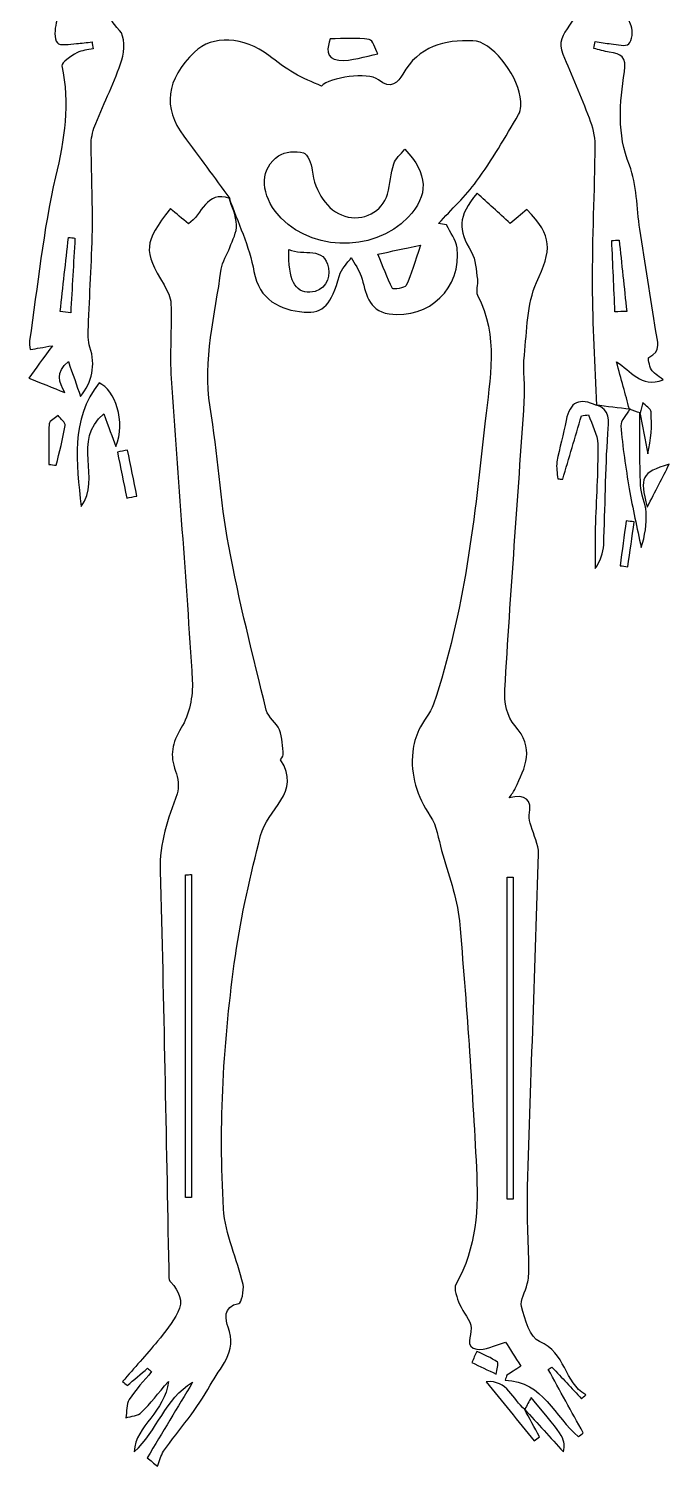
# Model space of a CAD drawing. Header units: centimetres. Extents: x -0.94 to 0.99, y -3.45 to 3.27.
# Drawn here: x -0.936 to 0.993, y -3.45 to 0.878 of the extents above; entities that cross this region are included whole.
import ezdxf

# ---------------------------------------------------------------- set-up
doc = ezdxf.new("R2010")
doc.units = ezdxf.units.CM
doc.header["$MEASUREMENT"] = 0
doc.layers.add('Layer 1', color=7, linetype='Continuous')

msp = doc.modelspace()

# ---------------------------------------------------------------- linework, layer by layer
at = {"layer": 'Layer 1'}
for points, knots in [([(0.77417, -0.25628), (0.76959, -0.13542), (0.76168, -0.01453), (0.76131, 0.10636), (0.76131, 0.10636), (0.76089, 0.24685), (0.76811, 0.38732), (0.76954, 0.52781), (0.76954, 0.52781), (0.7698, 0.55504), (0.76181, 0.58361), (0.752, 0.60941), (0.752, 0.60941), (0.72739, 0.67407), (0.70001, 0.73773), (0.67278, 0.80137), (0.67278, 0.80137), (0.65775, 0.83651), (0.67222, 0.85926), (0.69334, 0.88839), (0.69334, 0.88839), (0.7149, 0.91821), (0.73451, 0.96075), (0.73128, 0.99552), (0.73128, 0.99552), (0.70916, 1.23484), (0.68101, 1.47365), (0.65405, 1.71251), (0.65405, 1.71251), (0.65183, 1.73222), (0.64402, 1.75135), (0.63354, 1.79032), (0.63354, 1.79032), (0.59634, 1.71761), (0.567, 1.66036), (0.53572, 1.59921), (0.53572, 1.59921), (0.52699, 1.61241), (0.52207, 1.61993), (0.51717, 1.62739), (0.51717, 1.62739), (0.51315, 1.6266), (0.5091, 1.62586), (0.50508, 1.62506), (0.50508, 1.62506), (0.51069, 1.59545), (0.51225, 1.56436), (0.5227, 1.53658), (0.5227, 1.53658), (0.54064, 1.48877), (0.53336, 1.44985), (0.49775, 1.41365), (0.49775, 1.41365), (0.48473, 1.40039), (0.47648, 1.38243), (0.46603, 1.36663), (0.46603, 1.36663), (0.42711, 1.36666), (0.38819, 1.36666), (0.3493, 1.36666), (0.3493, 1.36666), (0.34758, 1.36195), (0.34589, 1.35729), (0.34419, 1.35258), (0.34419, 1.35258), (0.36898, 1.33972), (0.39369, 1.31781), (0.4187, 1.31744), (0.4187, 1.31744), (0.43325, 1.31723), (0.44836, 1.35149), (0.4632, 1.37025), (0.4632, 1.37025), (0.48426, 1.37702), (0.5054, 1.3838), (0.52707, 1.39078), (0.52707, 1.39078), (0.54181, 1.35175), (0.529, 1.33125), (0.4428, 1.26883), (0.4428, 1.26883), (0.44844, 1.24063), (0.45375, 1.21401), (0.45886, 1.18771), (0.45886, 1.18771), (0.42034, 1.2242), (0.39269, 1.27904), (0.32503, 1.26568), (0.32503, 1.26568), (0.33757, 1.20824), (0.37906, 1.18464), (0.45872, 1.18855), (0.45872, 1.18855), (0.47163, 1.20654), (0.48661, 1.22345), (0.49677, 1.24287), (0.49677, 1.24287), (0.50616, 1.26084), (0.51037, 1.2815), (0.52275, 1.29854), (0.52275, 1.29854), (0.52476, 1.17389), (0.51569, 1.05388), (0.38432, 0.9908), (0.38432, 0.9908), (0.32053, 1.11243), (0.28468, 1.26761), (0.12122, 1.32116), (0.12122, 1.32116), (0.12122, 1.32116), (0.12164, 1.31992), (0.12164, 1.31992), (0.12164, 1.31992), (0.11391, 1.35492), (0.13154, 1.35516), (0.15492, 1.34267), (0.15492, 1.34267), (0.18246, 1.32791), (0.2089, 1.31103), (0.2358, 1.29502), (0.2358, 1.29502), (0.239, 1.29925), (0.24228, 1.30346), (0.24554, 1.30769), (0.24554, 1.30769), (0.189, 1.36423), (0.13254, 1.42077), (0.0797, 1.47361), (0.0797, 1.47361), (0.08624, 1.45805), (0.09465, 1.43797), (0.10309, 1.41789), (0.10309, 1.41789), (0.08039, 1.41278), (0.05734, 1.40246), (0.03507, 1.40387), (0.03507, 1.40387), (0.00716, 1.40562), (-0.02372, 1.4289), (-0.04708, 1.42191), (-0.04708, 1.42191), (-0.11688, 1.40106), (-0.18773, 1.37505), (-0.21046, 1.29216), (-0.21046, 1.29216), (-0.2143, 1.28054), (-0.21813, 1.26896), (-0.22197, 1.25731), (-0.22197, 1.25731), (-0.23271, 1.2427), (-0.25189, 1.22858), (-0.25282, 1.21336), (-0.25282, 1.21336), (-0.25832, 1.1224), (-0.3214, 1.06006), (-0.35762, 0.99481), (-0.35762, 0.99481), (-0.48965, 1.05066), (-0.48078, 1.17216), (-0.48306, 1.29384), (-0.48306, 1.29384), (-0.46025, 1.27053), (-0.4702, 1.20351), (-0.41035, 1.23553), (-0.41035, 1.23553), (-0.41548, 1.211), (-0.4222, 1.1792), (-0.38373, 1.18566), (-0.38373, 1.18566), (-0.33962, 1.19309), (-0.29306, 1.20722), (-0.28311, 1.27345), (-0.28311, 1.27345), (-0.32793, 1.26117), (-0.36635, 1.25062), (-0.40479, 1.24006), (-0.40479, 1.24006), (-0.41582, 1.25713), (-0.42609, 1.27469), (-0.43802, 1.29105), (-0.43802, 1.29105), (-0.46152, 1.3233), (-0.48596, 1.35487), (-0.51001, 1.3867), (-0.51001, 1.3867), (-0.50395, 1.39107), (-0.49792, 1.3954), (-0.49189, 1.39977), (-0.49189, 1.39977), (-0.48162, 1.38728), (-0.47138, 1.37479), (-0.45543, 1.35537), (-0.45543, 1.35537), (-0.42892, 1.42212), (-0.54975, 1.4665), (-0.47776, 1.53021), (-0.47776, 1.53021), (-0.45609, 1.51439), (-0.43447, 1.49862), (-0.41286, 1.4828), (-0.41286, 1.4828), (-0.41058, 1.46695), (-0.41228, 1.4484), (-0.40418, 1.43644), (-0.40418, 1.43644), (-0.40063, 1.43117), (-0.37523, 1.43551), (-0.36325, 1.44197), (-0.36325, 1.44197), (-0.32018, 1.46515), (-0.27895, 1.49343), (-0.23019, 1.4538), (-0.23019, 1.4538), (-0.22836, 1.45232), (-0.21696, 1.46261), (-0.21, 1.46745), (-0.21, 1.46745), (-0.21087, 1.47171), (-0.21175, 1.47597), (-0.21265, 1.48026), (-0.21265, 1.48026), (-0.28044, 1.48026), (-0.34825, 1.48026), (-0.41604, 1.48026), (-0.41604, 1.48026), (-0.43583, 1.52757), (-0.44353, 1.59152), (-0.47896, 1.61723), (-0.47896, 1.61723), (-0.51148, 1.64086), (-0.52203, 1.66713), (-0.53854, 1.69592), (-0.53854, 1.69592), (-0.55619, 1.72672), (-0.57601, 1.75627), (-0.60498, 1.80247), (-0.60498, 1.80247), (-0.61673, 1.75852), (-0.62644, 1.73447), (-0.62927, 1.70963), (-0.62927, 1.70963), (-0.65536, 1.48278), (-0.67901, 1.25568), (-0.70629, 1.02899), (-0.70629, 1.02899), (-0.71351, 0.9688), (-0.70912, 0.91906), (-0.66229, 0.87252), (-0.66229, 0.87252), (-0.64604, 0.85635), (-0.64652, 0.81122), (-0.65528, 0.78452), (-0.65528, 0.78452), (-0.67682, 0.7189), (-0.70828, 0.65659), (-0.73421, 0.59233), (-0.73421, 0.59233), (-0.74162, 0.57405), (-0.74765, 0.55365), (-0.74765, 0.5342), (-0.74765, 0.5342), (-0.74765, 0.44654), (-0.74291, 0.35883), (-0.74434, 0.27123), (-0.74434, 0.27123), (-0.74593, 0.17397), (-0.75275, 0.07681), (-0.75638, -0.02045), (-0.75638, -0.02045), (-0.75715, -0.04064), (-0.7577, -0.0622), (-0.75164, -0.08093), (-0.75164, -0.08093), (-0.73365, -0.13652), (-0.74516, -0.18488), (-0.77982, -0.22944), (-0.77982, -0.22944), (-0.79141, -0.19592), (-0.80318, -0.16255), (-0.8166, -0.12443), (-0.8166, -0.12443), (-0.85732, -0.15652), (-0.84346, -0.18685), (-0.82753, -0.2174), (-0.82753, -0.2174), (-0.86375, -0.20301), (-0.89992, -0.18861), (-0.93593, -0.17427), (-0.93593, -0.17427), (-0.91508, -0.14567), (-0.89317, -0.11561), (-0.86473, -0.07653), (-0.86473, -0.07653), (-0.89436, -0.08177), (-0.91167, -0.08486), (-0.93119, -0.0883), (-0.93119, -0.0883), (-0.93233, -0.0774), (-0.93481, -0.06933), (-0.93368, -0.06184), (-0.93368, -0.06184), (-0.90878, 0.10307), (-0.89278, 0.27011), (-0.85507, 0.43208), (-0.85507, 0.43208), (-0.8289, 0.54466), (-0.81125, 0.65221), (-0.83615, 0.76598), (-0.83615, 0.76598), (-0.83824, 0.77556), (-0.80847, 0.79506), (-0.79075, 0.80509), (-0.79075, 0.80509), (-0.77662, 0.81308), (-0.75826, 0.81366), (-0.7418, 0.81755), (-0.7418, 0.81755), (-0.74294, 0.82446), (-0.7441, 0.83133), (-0.74529, 0.83824), (-0.74529, 0.83824), (-0.76095, 0.83641), (-0.77659, 0.83372), (-0.79231, 0.83303), (-0.79231, 0.83303), (-0.81223, 0.83216), (-0.84232, 0.82528), (-0.84972, 0.83494), (-0.84972, 0.83494), (-0.85999, 0.84835), (-0.85776, 0.8759), (-0.85303, 0.8955), (-0.85303, 0.8955), (-0.82543, 1.00999), (-0.78416, 1.12241), (-0.76908, 1.23835), (-0.76908, 1.23835), (-0.74598, 1.4157), (-0.73879, 1.59527), (-0.72881, 1.77413), (-0.72881, 1.77413), (-0.72685, 1.80927), (-0.73958, 1.84657), (-0.7513, 1.88092), (-0.7513, 1.88092), (-0.79705, 2.01504), (-0.67669, 2.15156), (-0.55064, 2.14664), (-0.55064, 2.14664), (-0.50862, 2.145), (-0.46611, 2.15646), (-0.42383, 2.16201), (-0.42383, 2.16201), (-0.41171, 2.1636), (-0.39851, 2.16939), (-0.38766, 2.16643), (-0.38766, 2.16643), (-0.29664, 2.14185), (-0.22264, 2.17021), (-0.15028, 2.22699), (-0.15028, 2.22699), (-0.1117, 2.25728), (-0.05103, 2.21395), (-0.04744, 2.16354), (-0.04744, 2.16354), (-0.04625, 2.14677), (-0.03691, 2.13055), (-0.0358, 2.12729), (-0.0358, 2.12729), (0.00167, 2.12896), (0.03852, 2.1306), (0.08197, 2.13253), (0.08197, 2.13253), (0.08017, 2.11049), (0.07885, 2.09427), (0.07758, 2.07855), (0.07758, 2.07855), (0.10108, 2.10853), (0.17005, 2.14589), (0.20828, 2.14877), (0.20828, 2.14877), (0.18015, 2.20722), (0.13089, 2.18563), (0.08652, 2.18171), (0.08652, 2.18171), (0.08652, 2.18171), (0.0848, 2.17986), (0.0848, 2.17986), (0.0848, 2.17986), (0.11308, 2.23574), (0.14708, 2.2463), (0.20188, 2.21621), (0.20188, 2.21621), (0.29171, 2.16687), (0.30544, 2.17105), (0.40918, 2.16602), (0.40918, 2.16602), (0.50335, 2.16144), (0.5968, 2.13959), (0.69011, 2.12295), (0.69011, 2.12295), (0.70636, 2.12007), (0.72043, 2.10501), (0.74665, 2.08863), (0.74665, 2.08863), (0.71712, 2.0727), (0.69712, 2.06191), (0.66569, 2.04497), (0.66569, 2.04497), (0.69334, 2.05047), (0.71009, 2.05809), (0.72512, 2.05555), (0.72512, 2.05555), (0.74094, 2.05293), (0.76626, 2.04237), (0.76796, 2.03211), (0.76796, 2.03211), (0.77513, 1.98816), (0.77918, 1.94281), (0.77693, 1.89834), (0.77693, 1.89834), (0.77243, 1.81124), (0.75219, 1.72369), (0.75769, 1.63754), (0.75769, 1.63754), (0.77388, 1.3837), (0.77954, 1.12721), (0.87868, 0.8861), (0.87868, 0.8861), (0.88503, 0.87073), (0.88204, 0.84247), (0.87154, 0.83199), (0.87154, 0.83199), (0.8627, 0.8231), (0.83669, 0.83056), (0.81836, 0.8322), (0.81836, 0.8322), (0.8023, 0.83363), (0.78635, 0.83699), (0.77042, 0.83948), (0.77042, 0.83948), (0.76896, 0.83249), (0.76754, 0.82551), (0.76605, 0.8185), (0.76605, 0.8185), (0.78166, 0.81474), (0.79703, 0.80945), (0.81285, 0.80749), (0.81285, 0.80749), (0.84875, 0.8031), (0.86537, 0.79225), (0.8586, 0.74841), (0.8586, 0.74841), (0.84384, 0.65451), (0.83566, 0.56148), (0.87334, 0.46681), (0.87334, 0.46681), (0.89676, 0.40783), (0.89467, 0.33878), (0.90464, 0.27435), (0.90464, 0.27435), (0.92057, 0.17172), (0.93766, 0.06922), (0.95271, -0.03352), (0.95271, -0.03352), (0.95671, -0.06114), (0.973, -0.09422), (0.93149, -0.11181), (0.93149, -0.11181), (0.92908, -0.11284), (0.93332, -0.13795), (0.93972, -0.14877), (0.93972, -0.14877), (0.94591, -0.1593), (0.9589, -0.16584), (0.97491, -0.17909), (0.97491, -0.17909), (0.90691, -0.20565), (0.87815, -0.15091), (0.83465, -0.12514), (0.83465, -0.12514), (0.84888, -0.17732), (0.86116, -0.22267), (0.87349, -0.26804), (0.87349, -0.26804), (0.87349, -0.26804), (0.87524, -0.26696), (0.87524, -0.26696), (0.87524, -0.26696), (0.84079, -0.26281), (0.80634, -0.25857), (0.77189, -0.25437), (0.77189, -0.25437), (0.77182, -0.25432), (0.77417, -0.25628), (0.77417, -0.25628)], [0, 0, 0, 0, 0.008, 0.008, 0.008, 0.008, 0.016, 0.016, 0.016, 0.016, 0.024, 0.024, 0.024, 0.024, 0.032, 0.032, 0.032, 0.032, 0.04, 0.04, 0.04, 0.04, 0.048, 0.048, 0.048, 0.048, 0.056, 0.056, 0.056, 0.056, 0.064, 0.064, 0.064, 0.064, 0.072, 0.072, 0.072, 0.072, 0.08, 0.08, 0.08, 0.08, 0.088, 0.088, 0.088, 0.088, 0.096, 0.096, 0.096, 0.096, 0.104, 0.104, 0.104, 0.104, 0.112, 0.112, 0.112, 0.112, 0.12, 0.12, 0.12, 0.12, 0.128, 0.128, 0.128, 0.128, 0.136, 0.136, 0.136, 0.136, 0.144, 0.144, 0.144, 0.144, 0.152, 0.152, 0.152, 0.152, 0.16, 0.16, 0.16, 0.16, 0.168, 0.168, 0.168, 0.168, 0.176, 0.176, 0.176, 0.176, 0.184, 0.184, 0.184, 0.184, 0.192, 0.192, 0.192, 0.192, 0.2, 0.2, 0.2, 0.2, 0.208, 0.208, 0.208, 0.208, 0.216, 0.216, 0.216, 0.216, 0.224, 0.224, 0.224, 0.224, 0.232, 0.232, 0.232, 0.232, 0.24, 0.24, 0.24, 0.24, 0.248, 0.248, 0.248, 0.248, 0.256, 0.256, 0.256, 0.256, 0.264, 0.264, 0.264, 0.264, 0.272, 0.272, 0.272, 0.272, 0.28, 0.28, 0.28, 0.28, 0.288, 0.288, 0.288, 0.288, 0.296, 0.296, 0.296, 0.296, 0.304, 0.304, 0.304, 0.304, 0.312, 0.312, 0.312, 0.312, 0.32, 0.32, 0.32, 0.32, 0.328, 0.328, 0.328, 0.328, 0.336, 0.336, 0.336, 0.336, 0.344, 0.344, 0.344, 0.344, 0.352, 0.352, 0.352, 0.352, 0.36, 0.36, 0.36, 0.36, 0.368, 0.368, 0.368, 0.368, 0.376, 0.376, 0.376, 0.376, 0.384, 0.384, 0.384, 0.384, 0.392, 0.392, 0.392, 0.392, 0.4, 0.4, 0.4, 0.4, 0.408, 0.408, 0.408, 0.408, 0.416, 0.416, 0.416, 0.416, 0.424, 0.424, 0.424, 0.424, 0.432, 0.432, 0.432, 0.432, 0.44, 0.44, 0.44, 0.44, 0.448, 0.448, 0.448, 0.448, 0.456, 0.456, 0.456, 0.456, 0.464, 0.464, 0.464, 0.464, 0.472, 0.472, 0.472, 0.472, 0.48, 0.48, 0.48, 0.48, 0.488, 0.488, 0.488, 0.488, 0.496, 0.496, 0.496, 0.496, 0.504, 0.504, 0.504, 0.504, 0.512, 0.512, 0.512, 0.512, 0.52, 0.52, 0.52, 0.52, 0.528, 0.528, 0.528, 0.528, 0.536, 0.536, 0.536, 0.536, 0.544, 0.544, 0.544, 0.544, 0.552, 0.552, 0.552, 0.552, 0.56, 0.56, 0.56, 0.56, 0.568, 0.568, 0.568, 0.568, 0.576, 0.576, 0.576, 0.576, 0.584, 0.584, 0.584, 0.584, 0.592, 0.592, 0.592, 0.592, 0.6, 0.6, 0.6, 0.6, 0.608, 0.608, 0.608, 0.608, 0.616, 0.616, 0.616, 0.616, 0.624, 0.624, 0.624, 0.624, 0.632, 0.632, 0.632, 0.632, 0.64, 0.64, 0.64, 0.64, 0.648, 0.648, 0.648, 0.648, 0.656, 0.656, 0.656, 0.656, 0.664, 0.664, 0.664, 0.664, 0.672, 0.672, 0.672, 0.672, 0.68, 0.68, 0.68, 0.68, 0.688, 0.688, 0.688, 0.688, 0.696, 0.696, 0.696, 0.696, 0.704, 0.704, 0.704, 0.704, 0.712, 0.712, 0.712, 0.712, 0.72, 0.72, 0.72, 0.72, 0.728, 0.728, 0.728, 0.728, 0.736, 0.736, 0.736, 0.736, 0.744, 0.744, 0.744, 0.744, 0.752, 0.752, 0.752, 0.752, 0.76, 0.76, 0.76, 0.76, 0.768, 0.768, 0.768, 0.768, 0.776, 0.776, 0.776, 0.776, 0.784, 0.784, 0.784, 0.784, 0.792, 0.792, 0.792, 0.792, 0.8, 0.8, 0.8, 0.8, 0.808, 0.808, 0.808, 0.808, 0.816, 0.816, 0.816, 0.816, 0.824, 0.824, 0.824, 0.824, 0.832, 0.832, 0.832, 0.832, 0.84, 0.84, 0.84, 0.84, 0.848, 0.848, 0.848, 0.848, 0.856, 0.856, 0.856, 0.856, 0.864, 0.864, 0.864, 0.864, 0.872, 0.872, 0.872, 0.872, 0.88, 0.88, 0.88, 0.88, 0.888, 0.888, 0.888, 0.888, 0.896, 0.896, 0.896, 0.896, 0.904, 0.904, 0.904, 0.904, 0.912, 0.912, 0.912, 0.912, 0.92, 0.92, 0.92, 0.92, 0.928, 0.928, 0.928, 0.928, 0.936, 0.936, 0.936, 0.936, 0.944, 0.944, 0.944, 0.944, 0.952, 0.952, 0.952, 0.952, 0.96, 0.96, 0.96, 0.96, 0.968, 0.968, 0.968, 0.968, 0.976, 0.976, 0.976, 0.976, 0.984, 0.984, 0.984, 0.984, 1, 1, 1, 1]), ([(-0.33057, 0.36695), (-0.37671, 0.42958), (-0.42251, 0.49244), (-0.46908, 0.55475), (-0.46908, 0.55475), (-0.533, 0.64026), (-0.52253, 0.7243), (-0.43685, 0.8074), (-0.43685, 0.8074), (-0.38309, 0.85955), (-0.28784, 0.855), (-0.2128, 0.79748), (-0.2128, 0.79748), (-0.18796, 0.77846), (-0.1629, 0.75919), (-0.13594, 0.74348), (-0.13594, 0.74348), (-0.1099, 0.72832), (-0.0813, 0.71763), (-0.05434, 0.70522), (-0.05434, 0.70522), (-0.02915, 0.73155), (0.08605, 0.74933), (0.11722, 0.72385), (0.11722, 0.72385), (0.15513, 0.69284), (0.1772, 0.71684), (0.19056, 0.7407), (0.19056, 0.7407), (0.23824, 0.82542), (0.31669, 0.84426), (0.40191, 0.84156), (0.40191, 0.84156), (0.45792, 0.83981), (0.53174, 0.74679), (0.54479, 0.67249), (0.54479, 0.67249), (0.54778, 0.65534), (0.54775, 0.63336), (0.53947, 0.61926), (0.53947, 0.61926), (0.49946, 0.5511), (0.4593, 0.48266), (0.41305, 0.41871), (0.41305, 0.41871), (0.37992, 0.3728), (0.33717, 0.33386), (0.29867, 0.29184), (0.29867, 0.29184), (0.30666, 0.29025), (0.31465, 0.28869), (0.32264, 0.28713), (0.32264, 0.28713), (0.33351, 0.26432), (0.35124, 0.24234), (0.35415, 0.21858), (0.35415, 0.21858), (0.36913, 0.09735), (0.27025, 0.0022), (0.14965, 0.01938), (0.14965, 0.01938), (0.08406, 0.02872), (0.08081, 0.08486), (0.06541, 0.1327), (0.06541, 0.1327), (0.05901, 0.1526), (0.04572, 0.17032), (0.03562, 0.18903), (0.03562, 0.18903), (0.0234, 0.17091), (0.00548, 0.15434), (-0.00013, 0.13434), (-0.00013, 0.13434), (-0.02437, 0.04772), (-0.04776, 0.02036), (-0.10639, 0.02483), (-0.10639, 0.02483), (-0.17891, 0.03033), (-0.24228, 0.06161), (-0.25752, 0.14707), (-0.25752, 0.14707), (-0.27107, 0.22311), (-0.30676, 0.29521), (-0.33269, 0.36908), (-0.33269, 0.36908), (-0.33263, 0.36907), (-0.33057, 0.36695), (-0.33057, 0.36695)], [0, 0, 0, 0, 0.0434783, 0.0434783, 0.0434783, 0.0434783, 0.0869565, 0.0869565, 0.0869565, 0.0869565, 0.1304348, 0.1304348, 0.1304348, 0.1304348, 0.173913, 0.173913, 0.173913, 0.173913, 0.2173913, 0.2173913, 0.2173913, 0.2173913, 0.2608696, 0.2608696, 0.2608696, 0.2608696, 0.3043478, 0.3043478, 0.3043478, 0.3043478, 0.3478261, 0.3478261, 0.3478261, 0.3478261, 0.3913043, 0.3913043, 0.3913043, 0.3913043, 0.4347826, 0.4347826, 0.4347826, 0.4347826, 0.4782609, 0.4782609, 0.4782609, 0.4782609, 0.5217391, 0.5217391, 0.5217391, 0.5217391, 0.5652174, 0.5652174, 0.5652174, 0.5652174, 0.6086957, 0.6086957, 0.6086957, 0.6086957, 0.6521739, 0.6521739, 0.6521739, 0.6521739, 0.6956522, 0.6956522, 0.6956522, 0.6956522, 0.7391304, 0.7391304, 0.7391304, 0.7391304, 0.7826087, 0.7826087, 0.7826087, 0.7826087, 0.826087, 0.826087, 0.826087, 0.826087, 0.8695652, 0.8695652, 0.8695652, 0.8695652, 0.9130435, 0.9130435, 0.9130435, 0.9130435, 1, 1, 1, 1]), ([(-0.02828, 0.84751), (0.01445, 0.84751), (0.05276, 0.85084), (0.0898, 0.84545), (0.0898, 0.84545), (0.10041, 0.84389), (0.10745, 0.81714), (0.11607, 0.80193), (0.11607, 0.80193), (0.07673, 0.79489), (0.03662, 0.7796), (-0.00185, 0.78304), (-0.00185, 0.78304), (-0.04466, 0.78684), (-0.03598, 0.8227), (-0.02828, 0.84751)], [0, 0, 0, 0, 0.2, 0.2, 0.2, 0.2, 0.4, 0.4, 0.4, 0.4, 0.6, 0.6, 0.6, 0.6, 1, 1, 1, 1]), ([(0.19701, 0.51541), (0.18367, 0.49842), (0.16854, 0.4866), (0.16375, 0.47146), (0.16375, 0.47146), (0.15444, 0.44188), (0.15266, 0.41), (0.14457, 0.37997), (0.14457, 0.37997), (0.12996, 0.32597), (0.07083, 0.29641), (0.01574, 0.31353), (0.01574, 0.31353), (-0.03633, 0.32975), (-0.07438, 0.38656), (-0.08221, 0.4517), (-0.08221, 0.4517), (-0.08451, 0.47088), (-0.09576, 0.50081), (-0.10867, 0.5043), (-0.10867, 0.5043), (-0.13156, 0.51046), (-0.16431, 0.50811), (-0.18331, 0.49517), (-0.18331, 0.49517), (-0.23729, 0.45839), (-0.23898, 0.38931), (-0.19344, 0.32835), (-0.19344, 0.32835), (-0.10324, 0.20751), (0.10226, 0.19817), (0.20717, 0.31012), (0.20717, 0.31012), (0.26863, 0.37566), (0.26805, 0.44035), (0.19701, 0.51541)], [0, 0, 0, 0, 0.1, 0.1, 0.1, 0.1, 0.2, 0.2, 0.2, 0.2, 0.3, 0.3, 0.3, 0.3, 0.4, 0.4, 0.4, 0.4, 0.5, 0.5, 0.5, 0.5, 0.6, 0.6, 0.6, 0.6, 0.7, 0.7, 0.7, 0.7, 0.8, 0.8, 0.8, 0.8, 1, 1, 1, 1]), ([(-0.33263, 0.36907), (-0.32445, 0.34184), (-0.31101, 0.31486), (-0.30982, 0.28734), (-0.30982, 0.28734), (-0.30884, 0.26506), (-0.32189, 0.24186), (-0.33001, 0.2195), (-0.33001, 0.2195), (-0.33816, 0.19725), (-0.35319, 0.17624), (-0.3562, 0.15343), (-0.3562, 0.15343), (-0.3744, 0.01595), (-0.4125, -0.11933), (-0.38933, -0.2612), (-0.38933, -0.2612), (-0.36668, -0.40003), (-0.35933, -0.54153), (-0.33358, -0.67961), (-0.33358, -0.67961), (-0.30265, -0.84564), (-0.26037, -1.0096), (-0.22029, -1.17377), (-0.22029, -1.17377), (-0.215, -1.19547), (-0.18931, -1.21163), (-0.18089, -1.23341), (-0.18089, -1.23341), (-0.17192, -1.25661), (-0.17168, -1.28336), (-0.16906, -1.30871), (-0.16906, -1.30871), (-0.16856, -1.31353), (-0.17861, -1.32173), (-0.17716, -1.32387), (-0.17716, -1.32387), (-0.11223, -1.41973), (-0.21926, -1.47532), (-0.2377, -1.5508), (-0.2377, -1.5508), (-0.2671, -1.67111), (-0.29599, -1.78964), (-0.31337, -1.91312), (-0.31337, -1.91312), (-0.34909, -2.16656), (-0.36496, -2.42041), (-0.34901, -2.67515), (-0.34901, -2.67515), (-0.34419, -2.75188), (-0.30821, -2.82647), (-0.29048, -2.9029), (-0.29048, -2.9029), (-0.2863, -2.92092), (-0.29535, -2.95875), (-0.30286, -2.95997), (-0.30286, -2.95997), (-0.35284, -2.96825), (-0.34305, -3.01233), (-0.33548, -3.03106), (-0.33548, -3.03106), (-0.30503, -3.10647), (-0.36154, -3.15385), (-0.38935, -3.20584), (-0.38935, -3.20584), (-0.42737, -3.27693), (-0.4828, -3.33856), (-0.52955, -3.4051), (-0.52955, -3.4051), (-0.53868, -3.41812), (-0.54222, -3.43508), (-0.54834, -3.45016), (-0.54834, -3.45016), (-0.55863, -3.44164), (-0.56892, -3.43309), (-0.57919, -3.42455), (-0.57919, -3.42455), (-0.53355, -3.34885), (-0.48794, -3.27316), (-0.44229, -3.19743), (-0.44229, -3.19743), (-0.52624, -3.24572), (-0.54826, -3.34467), (-0.61826, -3.4064), (-0.61826, -3.4064), (-0.61376, -3.32652), (-0.52417, -3.2867), (-0.51534, -3.19463), (-0.51534, -3.19463), (-0.54683, -3.23165), (-0.56926, -3.26189), (-0.59599, -3.2876), (-0.59599, -3.2876), (-0.607, -3.29818), (-0.62729, -3.29911), (-0.64335, -3.30443), (-0.64335, -3.30443), (-0.64031, -3.2858), (-0.6425, -3.26384), (-0.63319, -3.24924), (-0.63319, -3.24924), (-0.61393, -3.21913), (-0.58855, -3.19296), (-0.56572, -3.16521), (-0.56572, -3.16521), (-0.56982, -3.16185), (-0.57392, -3.15849), (-0.578, -3.15513), (-0.578, -3.15513), (-0.59843, -3.17254), (-0.61888, -3.18998), (-0.63933, -3.20736), (-0.63933, -3.20736), (-0.64401, -3.20329), (-0.64867, -3.19913), (-0.65335, -3.19506), (-0.65335, -3.19506), (-0.61808, -3.15471), (-0.58191, -3.1151), (-0.54797, -3.07364), (-0.54797, -3.07364), (-0.52543, -3.04615), (-0.5023, -3.01797), (-0.4864, -2.98659), (-0.4864, -2.98659), (-0.46965, -2.95357), (-0.48243, -2.92306), (-0.50833, -2.89605), (-0.50833, -2.89605), (-0.51611, -2.8879), (-0.51389, -2.86909), (-0.51418, -2.85512), (-0.51418, -2.85512), (-0.52249, -2.45584), (-0.52873, -2.05642), (-0.54019, -1.65725), (-0.54019, -1.65725), (-0.54257, -1.57332), (-0.51659, -1.50064), (-0.48918, -1.42532), (-0.48918, -1.42532), (-0.48196, -1.40556), (-0.48614, -1.37796), (-0.49376, -1.35716), (-0.49376, -1.35716), (-0.51125, -1.30948), (-0.50466, -1.27268), (-0.47677, -1.22749), (-0.47677, -1.22749), (-0.45216, -1.18764), (-0.44052, -1.1319), (-0.44338, -1.08435), (-0.44338, -1.08435), (-0.46161, -0.78103), (-0.48653, -0.47814), (-0.50667, -0.17492), (-0.50667, -0.17492), (-0.51162, -0.10033), (-0.5054, -0.02501), (-0.50752, 0.0499), (-0.50752, 0.0499), (-0.50808, 0.06898), (-0.51824, 0.0893), (-0.52848, 0.10636), (-0.52848, 0.10636), (-0.59113, 0.21063), (-0.58994, 0.2331), (-0.50935, 0.33626), (-0.50935, 0.33626), (-0.49136, 0.3211), (-0.47342, 0.30602), (-0.45474, 0.29033), (-0.45474, 0.29033), (-0.41336, 0.31748), (-0.40193, 0.39188), (-0.33062, 0.36701), (-0.33062, 0.36701), (-0.33062, 0.36701), (-0.33263, 0.36907), (-0.33263, 0.36907)], [0, 0, 0, 0, 0.0217391, 0.0217391, 0.0217391, 0.0217391, 0.0434783, 0.0434783, 0.0434783, 0.0434783, 0.0652174, 0.0652174, 0.0652174, 0.0652174, 0.0869565, 0.0869565, 0.0869565, 0.0869565, 0.1086957, 0.1086957, 0.1086957, 0.1086957, 0.1304348, 0.1304348, 0.1304348, 0.1304348, 0.1521739, 0.1521739, 0.1521739, 0.1521739, 0.173913, 0.173913, 0.173913, 0.173913, 0.1956522, 0.1956522, 0.1956522, 0.1956522, 0.2173913, 0.2173913, 0.2173913, 0.2173913, 0.2391304, 0.2391304, 0.2391304, 0.2391304, 0.2608696, 0.2608696, 0.2608696, 0.2608696, 0.2826087, 0.2826087, 0.2826087, 0.2826087, 0.3043478, 0.3043478, 0.3043478, 0.3043478, 0.326087, 0.326087, 0.326087, 0.326087, 0.3478261, 0.3478261, 0.3478261, 0.3478261, 0.3695652, 0.3695652, 0.3695652, 0.3695652, 0.3913043, 0.3913043, 0.3913043, 0.3913043, 0.4130435, 0.4130435, 0.4130435, 0.4130435, 0.4347826, 0.4347826, 0.4347826, 0.4347826, 0.4565217, 0.4565217, 0.4565217, 0.4565217, 0.4782609, 0.4782609, 0.4782609, 0.4782609, 0.5, 0.5, 0.5, 0.5, 0.5217391, 0.5217391, 0.5217391, 0.5217391, 0.5434783, 0.5434783, 0.5434783, 0.5434783, 0.5652174, 0.5652174, 0.5652174, 0.5652174, 0.5869565, 0.5869565, 0.5869565, 0.5869565, 0.6086957, 0.6086957, 0.6086957, 0.6086957, 0.6304348, 0.6304348, 0.6304348, 0.6304348, 0.6521739, 0.6521739, 0.6521739, 0.6521739, 0.673913, 0.673913, 0.673913, 0.673913, 0.6956522, 0.6956522, 0.6956522, 0.6956522, 0.7173913, 0.7173913, 0.7173913, 0.7173913, 0.7391304, 0.7391304, 0.7391304, 0.7391304, 0.7608696, 0.7608696, 0.7608696, 0.7608696, 0.7826087, 0.7826087, 0.7826087, 0.7826087, 0.8043478, 0.8043478, 0.8043478, 0.8043478, 0.826087, 0.826087, 0.826087, 0.826087, 0.8478261, 0.8478261, 0.8478261, 0.8478261, 0.8695652, 0.8695652, 0.8695652, 0.8695652, 0.8913043, 0.8913043, 0.8913043, 0.8913043, 0.9130435, 0.9130435, 0.9130435, 0.9130435, 0.9347826, 0.9347826, 0.9347826, 0.9347826, 0.9565217, 0.9565217, 0.9565217, 0.9565217, 1, 1, 1, 1]), ([(0.51152, -1.43783), (0.56137, -1.42563), (0.58055, -1.4423), (0.57192, -1.48977), (0.57192, -1.48977), (0.57001, -1.50006), (0.57446, -1.51184), (0.57729, -1.52258), (0.57729, -1.52258), (0.58475, -1.55055), (0.60052, -1.57851), (0.5997, -1.60611), (0.5997, -1.60611), (0.58983, -1.94038), (0.57671, -2.27453), (0.56657, -2.60878), (0.56657, -2.60878), (0.56411, -2.69009), (0.56977, -2.77168), (0.57091, -2.85312), (0.57091, -2.85312), (0.57117, -2.86918), (0.5694, -2.88569), (0.56591, -2.90133), (0.56591, -2.90133), (0.56064, -2.92451), (0.54289, -2.94996), (0.54842, -2.9693), (0.54842, -2.9693), (0.55932, -3.00769), (0.57411, -3.06349), (0.60232, -3.07484), (0.60232, -3.07484), (0.68228, -3.10709), (0.67677, -3.19798), (0.74191, -3.23497), (0.74191, -3.23497), (0.73773, -3.23904), (0.7335, -3.24315), (0.72924, -3.24719), (0.72924, -3.24719), (0.69961, -3.21536), (0.66989, -3.1835), (0.64021, -3.15162), (0.64021, -3.15162), (0.63637, -3.15392), (0.63256, -3.15617), (0.6287, -3.15845), (0.6287, -3.15845), (0.66397, -3.22216), (0.69916, -3.28585), (0.7343, -3.34959), (0.7343, -3.34959), (0.72956, -3.35353), (0.7248, -3.3575), (0.71996, -3.36144), (0.71996, -3.36144), (0.64815, -3.30233), (0.61471, -3.19531), (0.49895, -3.19113), (0.49895, -3.19113), (0.5008, -3.18594), (0.50268, -3.18073), (0.50459, -3.17552), (0.50459, -3.17552), (0.51681, -3.16782), (0.52901, -3.16012), (0.54669, -3.14896), (0.54669, -3.14896), (0.5296, -3.12221), (0.51153, -3.09398), (0.50023, -3.07636), (0.50023, -3.07636), (0.46618, -3.08573), (0.43811, -3.10245), (0.41392, -3.09808), (0.41392, -3.09808), (0.37603, -3.09117), (0.39778, -3.05919), (0.39675, -3.03445), (0.39675, -3.03445), (0.39569, -3.01008), (0.37193, -2.98741), (0.36206, -2.9624), (0.36206, -2.9624), (0.35452, -2.94346), (0.34296, -2.91618), (0.35068, -2.90263), (0.35068, -2.90263), (0.41373, -2.79264), (0.41876, -2.67207), (0.41259, -2.55203), (0.41259, -2.55203), (0.39984, -2.30393), (0.38304, -2.05596), (0.36129, -1.8085), (0.36129, -1.8085), (0.35499, -1.73677), (0.32676, -1.66687), (0.30755, -1.59638), (0.30755, -1.59638), (0.29797, -1.56116), (0.29318, -1.52179), (0.27368, -1.49264), (0.27368, -1.49264), (0.23357, -1.43266), (0.21306, -1.36998), (0.2209, -1.29883), (0.2209, -1.29883), (0.22328, -1.27658), (0.22979, -1.25385), (0.23921, -1.23353), (0.23921, -1.23353), (0.2517, -1.20657), (0.2739, -1.1835), (0.28326, -1.15585), (0.28326, -1.15585), (0.37729, -0.87944), (0.40796, -0.59091), (0.43902, -0.30299), (0.43902, -0.30299), (0.45265, -0.17668), (0.48112, -0.04761), (0.41592, 0.07531), (0.41592, 0.07531), (0.40928, 0.08785), (0.41761, 0.10754), (0.41536, 0.12338), (0.41536, 0.12338), (0.41136, 0.15116), (0.41136, 0.18259), (0.39771, 0.20532), (0.39771, 0.20532), (0.35604, 0.27475), (0.35564, 0.31004), (0.41456, 0.38262), (0.41456, 0.38262), (0.447, 0.35312), (0.47904, 0.32399), (0.51452, 0.29171), (0.51452, 0.29171), (0.52894, 0.3038), (0.54696, 0.31883), (0.56487, 0.33383), (0.56487, 0.33383), (0.64401, 0.25099), (0.63901, 0.21299), (0.59374, 0.11364), (0.59374, 0.11364), (0.56413, 0.04861), (0.56487, -0.03122), (0.55715, -0.10496), (0.55715, -0.10496), (0.55228, -0.15113), (0.5599, -0.19849), (0.55675, -0.245), (0.55675, -0.245), (0.53749, -0.53403), (0.51545, -0.82288), (0.49809, -1.11201), (0.49809, -1.11201), (0.49595, -1.1481), (0.50492, -1.19583), (0.5278, -1.22033), (0.5278, -1.22033), (0.59022, -1.28703), (0.55955, -1.34643), (0.52947, -1.40932), (0.52947, -1.40932), (0.5253, -1.41801), (0.51922, -1.42576), (0.51152, -1.43783)], [0, 0, 0, 0, 0.0227273, 0.0227273, 0.0227273, 0.0227273, 0.0454545, 0.0454545, 0.0454545, 0.0454545, 0.0681818, 0.0681818, 0.0681818, 0.0681818, 0.0909091, 0.0909091, 0.0909091, 0.0909091, 0.1136364, 0.1136364, 0.1136364, 0.1136364, 0.1363636, 0.1363636, 0.1363636, 0.1363636, 0.1590909, 0.1590909, 0.1590909, 0.1590909, 0.1818182, 0.1818182, 0.1818182, 0.1818182, 0.2045455, 0.2045455, 0.2045455, 0.2045455, 0.2272727, 0.2272727, 0.2272727, 0.2272727, 0.25, 0.25, 0.25, 0.25, 0.2727273, 0.2727273, 0.2727273, 0.2727273, 0.2954545, 0.2954545, 0.2954545, 0.2954545, 0.3181818, 0.3181818, 0.3181818, 0.3181818, 0.3409091, 0.3409091, 0.3409091, 0.3409091, 0.3636364, 0.3636364, 0.3636364, 0.3636364, 0.3863636, 0.3863636, 0.3863636, 0.3863636, 0.4090909, 0.4090909, 0.4090909, 0.4090909, 0.4318182, 0.4318182, 0.4318182, 0.4318182, 0.4545455, 0.4545455, 0.4545455, 0.4545455, 0.4772727, 0.4772727, 0.4772727, 0.4772727, 0.5, 0.5, 0.5, 0.5, 0.5227273, 0.5227273, 0.5227273, 0.5227273, 0.5454545, 0.5454545, 0.5454545, 0.5454545, 0.5681818, 0.5681818, 0.5681818, 0.5681818, 0.5909091, 0.5909091, 0.5909091, 0.5909091, 0.6136364, 0.6136364, 0.6136364, 0.6136364, 0.6363636, 0.6363636, 0.6363636, 0.6363636, 0.6590909, 0.6590909, 0.6590909, 0.6590909, 0.6818182, 0.6818182, 0.6818182, 0.6818182, 0.7045455, 0.7045455, 0.7045455, 0.7045455, 0.7272727, 0.7272727, 0.7272727, 0.7272727, 0.75, 0.75, 0.75, 0.75, 0.7727273, 0.7727273, 0.7727273, 0.7727273, 0.7954545, 0.7954545, 0.7954545, 0.7954545, 0.8181818, 0.8181818, 0.8181818, 0.8181818, 0.8409091, 0.8409091, 0.8409091, 0.8409091, 0.8636364, 0.8636364, 0.8636364, 0.8636364, 0.8863636, 0.8863636, 0.8863636, 0.8863636, 0.9090909, 0.9090909, 0.9090909, 0.9090909, 0.9318182, 0.9318182, 0.9318182, 0.9318182, 0.9545455, 0.9545455, 0.9545455, 0.9545455, 1, 1, 1, 1]), ([(-0.84111, 0.02633), (-0.83061, 0.02517), (-0.8201, 0.024), (-0.80957, 0.02284), (-0.80957, 0.02284), (-0.80526, 0.0978), (-0.80094, 0.17273), (-0.79663, 0.24768), (-0.79663, 0.24768), (-0.80324, 0.24821), (-0.80983, 0.24874), (-0.81642, 0.24927), (-0.81642, 0.24927), (-0.82465, 0.17497), (-0.83288, 0.10065), (-0.84111, 0.02633)], [0, 0, 0, 0, 0.2, 0.2, 0.2, 0.2, 0.4, 0.4, 0.4, 0.4, 0.6, 0.6, 0.6, 0.6, 1, 1, 1, 1]), ([(-0.15261, 0.21336), (-0.15433, 0.12097), (-0.13393, 0.083), (-0.08879, 0.08475), (-0.08879, 0.08475), (-0.04265, 0.0865), (-0.02817, 0.12558), (-0.03325, 0.15698), (-0.03325, 0.15698), (-0.04448, 0.22601), (-0.10851, 0.1918), (-0.15261, 0.21336)], [0, 0, 0, 0, 0.25, 0.25, 0.25, 0.25, 0.5, 0.5, 0.5, 0.5, 1, 1, 1, 1]), ([(0.11578, 0.1992), (0.13083, 0.16226), (0.14335, 0.12789), (0.16018, 0.09572), (0.16018, 0.09572), (0.16203, 0.09215), (0.19727, 0.09673), (0.20119, 0.10501), (0.20119, 0.10501), (0.21714, 0.13882), (0.22685, 0.17552), (0.24381, 0.22571), (0.24381, 0.22571), (0.19018, 0.2146), (0.1587, 0.20809), (0.11578, 0.1992)], [0, 0, 0, 0, 0.2, 0.2, 0.2, 0.2, 0.4, 0.4, 0.4, 0.4, 0.6, 0.6, 0.6, 0.6, 1, 1, 1, 1]), ([(0.83002, 0.02543), (0.84182, 0.02588), (0.85365, 0.02633), (0.86545, 0.02675), (0.86545, 0.02675), (0.8578, 0.09837), (0.8501, 0.16997), (0.8424, 0.24159), (0.8424, 0.24159), (0.83507, 0.24109), (0.82764, 0.24064), (0.82023, 0.24016), (0.82023, 0.24016), (0.82349, 0.16859), (0.8268, 0.09702), (0.83002, 0.02543)], [0, 0, 0, 0, 0.2, 0.2, 0.2, 0.2, 0.4, 0.4, 0.4, 0.4, 0.6, 0.6, 0.6, 0.6, 1, 1, 1, 1]), ([(-0.71017, -0.28175), (-0.80677, -0.36221), (-0.71533, -0.47611), (-0.77788, -0.56104), (-0.77788, -0.56104), (-0.79185, -0.42835), (-0.8114, -0.30064), (-0.72385, -0.1879), (-0.72385, -0.1879), (-0.67718, -0.21036), (-0.6418, -0.30411), (-0.67326, -0.38031), (-0.67326, -0.38031), (-0.68434, -0.35068), (-0.69548, -0.32102), (-0.71017, -0.28175)], [0, 0, 0, 0, 0.2, 0.2, 0.2, 0.2, 0.4, 0.4, 0.4, 0.4, 0.6, 0.6, 0.6, 0.6, 1, 1, 1, 1]), ([(0.77417, -0.25628), (0.77417, -0.25628), (0.77182, -0.25435), (0.77182, -0.25437), (0.77182, -0.25437), (0.8186, -0.26895), (0.81145, -0.30152), (0.80865, -0.34097), (0.80865, -0.34097), (0.80063, -0.45231), (0.80087, -0.56423), (0.7959, -0.6758), (0.7959, -0.6758), (0.79479, -0.70046), (0.78561, -0.72475), (0.77047, -0.74761), (0.77047, -0.74761), (0.77047, -0.70684), (0.76954, -0.66604), (0.77068, -0.62532), (0.77068, -0.62532), (0.77301, -0.54134), (0.77925, -0.45736), (0.77804, -0.37349), (0.77804, -0.37349), (0.77754, -0.34362), (0.76018, -0.31401), (0.7505, -0.28427), (0.7505, -0.28427), (0.74333, -0.28554), (0.73608, -0.28684), (0.72891, -0.28811), (0.72891, -0.28811), (0.7102, -0.35153), (0.69147, -0.41495), (0.67277, -0.47837), (0.67277, -0.47837), (0.66769, -0.47803), (0.66266, -0.47779), (0.65753, -0.4775), (0.65753, -0.4775), (0.65652, -0.46035), (0.65221, -0.44265), (0.65518, -0.4262), (0.65518, -0.4262), (0.66269, -0.38426), (0.67457, -0.34309), (0.68272, -0.30126), (0.68272, -0.30126), (0.69366, -0.2449), (0.72477, -0.23278), (0.77417, -0.25628)], [0, 0, 0, 0, 0.0714286, 0.0714286, 0.0714286, 0.0714286, 0.1428571, 0.1428571, 0.1428571, 0.1428571, 0.2142857, 0.2142857, 0.2142857, 0.2142857, 0.2857143, 0.2857143, 0.2857143, 0.2857143, 0.3571429, 0.3571429, 0.3571429, 0.3571429, 0.4285714, 0.4285714, 0.4285714, 0.4285714, 0.5, 0.5, 0.5, 0.5, 0.5714286, 0.5714286, 0.5714286, 0.5714286, 0.6428571, 0.6428571, 0.6428571, 0.6428571, 0.7142857, 0.7142857, 0.7142857, 0.7142857, 0.7857143, 0.7857143, 0.7857143, 0.7857143, 0.8571429, 0.8571429, 0.8571429, 0.8571429, 1, 1, 1, 1]), ([(0.90572, -0.27903), (0.90831, -0.26868), (0.91093, -0.25834), (0.91355, -0.24797), (0.91355, -0.24797), (0.92231, -0.25726), (0.93792, -0.26607), (0.93858, -0.27591), (0.93858, -0.27591), (0.94141, -0.31737), (0.93977, -0.35915), (0.92855, -0.4023), (0.92855, -0.4023), (0.92053, -0.36063), (0.91257, -0.31898), (0.90463, -0.2772), (0.90463, -0.2772), (0.90464, -0.27715), (0.90572, -0.27903), (0.90572, -0.27903)], [0, 0, 0, 0, 0.1666667, 0.1666667, 0.1666667, 0.1666667, 0.3333333, 0.3333333, 0.3333333, 0.3333333, 0.5, 0.5, 0.5, 0.5, 0.6666667, 0.6666667, 0.6666667, 0.6666667, 1, 1, 1, 1]), ([(-0.87535, -0.43402), (-0.87535, -0.39325), (-0.87702, -0.35229), (-0.87405, -0.31173), (-0.87405, -0.31173), (-0.87341, -0.30276), (-0.85646, -0.29496), (-0.84701, -0.28665), (-0.84701, -0.28665), (-0.83976, -0.29684), (-0.8251, -0.30819), (-0.8265, -0.31702), (-0.8265, -0.31702), (-0.8329, -0.35726), (-0.84383, -0.39687), (-0.85312, -0.43669), (-0.85312, -0.43669), (-0.86053, -0.43585), (-0.86794, -0.43492), (-0.87535, -0.43402)], [0, 0, 0, 0, 0.1666667, 0.1666667, 0.1666667, 0.1666667, 0.3333333, 0.3333333, 0.3333333, 0.3333333, 0.5, 0.5, 0.5, 0.5, 0.6666667, 0.6666667, 0.6666667, 0.6666667, 1, 1, 1, 1]), ([(0.87342, -0.26802), (0.88422, -0.27172), (0.89493, -0.27538), (0.90575, -0.27903), (0.90575, -0.27903), (0.90575, -0.27903), (0.90467, -0.27715), (0.90467, -0.27715), (0.90467, -0.27715), (0.90515, -0.35033), (0.90398, -0.42354), (0.90684, -0.49667), (0.90684, -0.49667), (0.9079, -0.52379), (0.92216, -0.55038), (0.92364, -0.57761), (0.92364, -0.57761), (0.92555, -0.61325), (0.92081, -0.64921), (0.90861, -0.68368), (0.90861, -0.68368), (0.8966, -0.62492), (0.88305, -0.56642), (0.87302, -0.50734), (0.87302, -0.50734), (0.8623, -0.4444), (0.85262, -0.38111), (0.84775, -0.31753), (0.84775, -0.31753), (0.84648, -0.30155), (0.86527, -0.28401), (0.87498, -0.2671), (0.87498, -0.2671), (0.87516, -0.26694), (0.87342, -0.26802), (0.87342, -0.26802)], [0, 0, 0, 0, 0.1, 0.1, 0.1, 0.1, 0.2, 0.2, 0.2, 0.2, 0.3, 0.3, 0.3, 0.3, 0.4, 0.4, 0.4, 0.4, 0.5, 0.5, 0.5, 0.5, 0.6, 0.6, 0.6, 0.6, 0.7, 0.7, 0.7, 0.7, 0.8, 0.8, 0.8, 0.8, 1, 1, 1, 1]), ([(-0.63802, -0.39097), (-0.62876, -0.43714), (-0.6195, -0.48331), (-0.61024, -0.52951), (-0.61024, -0.52951), (-0.62048, -0.53136), (-0.63069, -0.53327), (-0.64091, -0.53515), (-0.64091, -0.53515), (-0.65028, -0.48898), (-0.65964, -0.44281), (-0.66904, -0.39664), (-0.66904, -0.39664), (-0.65871, -0.39476), (-0.64836, -0.39288), (-0.63802, -0.39097)], [0, 0, 0, 0, 0.2, 0.2, 0.2, 0.2, 0.4, 0.4, 0.4, 0.4, 0.6, 0.6, 0.6, 0.6, 1, 1, 1, 1]), ([(0.9271, -0.56293), (0.90374, -0.47083), (0.90884, -0.45921), (0.99348, -0.4331), (0.99348, -0.4331), (0.97279, -0.47352), (0.95213, -0.51395), (0.9271, -0.56293)], [0, 0, 0, 0, 0.3333333, 0.3333333, 0.3333333, 0.3333333, 1, 1, 1, 1]), ([(0.88773, -0.60703), (0.88143, -0.65193), (0.87511, -0.69688), (0.86881, -0.74181), (0.86881, -0.74181), (0.861, -0.7408), (0.85323, -0.7398), (0.84547, -0.73882), (0.84547, -0.73882), (0.8515, -0.69389), (0.85756, -0.64897), (0.86359, -0.60407), (0.86359, -0.60407), (0.87162, -0.60502), (0.87969, -0.60603), (0.88773, -0.60703)], [0, 0, 0, 0, 0.2, 0.2, 0.2, 0.2, 0.4, 0.4, 0.4, 0.4, 0.6, 0.6, 0.6, 0.6, 1, 1, 1, 1]), ([(-0.44577, -1.66891), (-0.4518, -1.66904), (-0.45784, -1.66923), (-0.46389, -1.66939), (-0.46389, -1.66939), (-0.46389, -1.99327), (-0.46389, -2.31714), (-0.46389, -2.64105), (-0.46389, -2.64105), (-0.45783, -2.64105), (-0.4518, -2.64105), (-0.44577, -2.64105), (-0.44577, -2.64105), (-0.44577, -2.31698), (-0.44577, -1.99295), (-0.44577, -1.66891)], [0, 0, 0, 0, 0.2, 0.2, 0.2, 0.2, 0.4, 0.4, 0.4, 0.4, 0.6, 0.6, 0.6, 0.6, 1, 1, 1, 1]), ([(0.50514, -2.64628), (0.51125, -2.64631), (0.51744, -2.64636), (0.52361, -2.64644), (0.52361, -2.64644), (0.52361, -2.3232), (0.52361, -2.00004), (0.52361, -1.67685), (0.52361, -1.67685), (0.51745, -1.67682), (0.51125, -1.67682), (0.50514, -1.67682), (0.50514, -1.67682), (0.50514, -1.99996), (0.50514, -2.32312), (0.50514, -2.64628)], [0, 0, 0, 0, 0.2, 0.2, 0.2, 0.2, 0.4, 0.4, 0.4, 0.4, 0.6, 0.6, 0.6, 0.6, 1, 1, 1, 1]), ([(0.4136, -3.1042), (0.43466, -3.11462), (0.4572, -3.12306), (0.47594, -3.13674), (0.47594, -3.13674), (0.48073, -3.14026), (0.47348, -3.16024), (0.47176, -3.17262), (0.47176, -3.17262), (0.44742, -3.16095), (0.42316, -3.14928), (0.39881, -3.13767), (0.39881, -3.13767), (0.40373, -3.12653), (0.40862, -3.11536), (0.4136, -3.1042)], [0, 0, 0, 0, 0.2, 0.2, 0.2, 0.2, 0.4, 0.4, 0.4, 0.4, 0.6, 0.6, 0.6, 0.6, 1, 1, 1, 1]), ([(0.55703, -3.27792), (0.57219, -3.30573), (0.58738, -3.33348), (0.60254, -3.36118), (0.60254, -3.36118), (0.59709, -3.36536), (0.59164, -3.36954), (0.58622, -3.37377), (0.58622, -3.37377), (0.53817, -3.31437), (0.4901, -3.25492), (0.4421, -3.19555), (0.4421, -3.19555), (0.5061, -3.19005), (0.52192, -3.24857), (0.55836, -3.2794), (0.55836, -3.2794), (0.55836, -3.2794), (0.55703, -3.27792), (0.55703, -3.27792)], [0, 0, 0, 0, 0.1666667, 0.1666667, 0.1666667, 0.1666667, 0.3333333, 0.3333333, 0.3333333, 0.3333333, 0.5, 0.5, 0.5, 0.5, 0.6666667, 0.6666667, 0.6666667, 0.6666667, 1, 1, 1, 1]), ([(0.55832, -3.27938), (0.56475, -3.2671), (0.57118, -3.25488), (0.57753, -3.24274), (0.57753, -3.24274), (0.68146, -3.36847), (0.68172, -3.369), (0.67442, -3.40676), (0.67442, -3.40676), (0.63606, -3.36461), (0.59669, -3.32143), (0.55718, -3.27812), (0.55718, -3.27812), (0.55703, -3.27792), (0.55832, -3.27938), (0.55832, -3.27938)], [0, 0, 0, 0, 0.2, 0.2, 0.2, 0.2, 0.4, 0.4, 0.4, 0.4, 0.6, 0.6, 0.6, 0.6, 1, 1, 1, 1])]:
    msp.add_open_spline(points, degree=3, knots=knots, dxfattribs=at)

doc.saveas('drawing.dxf')
